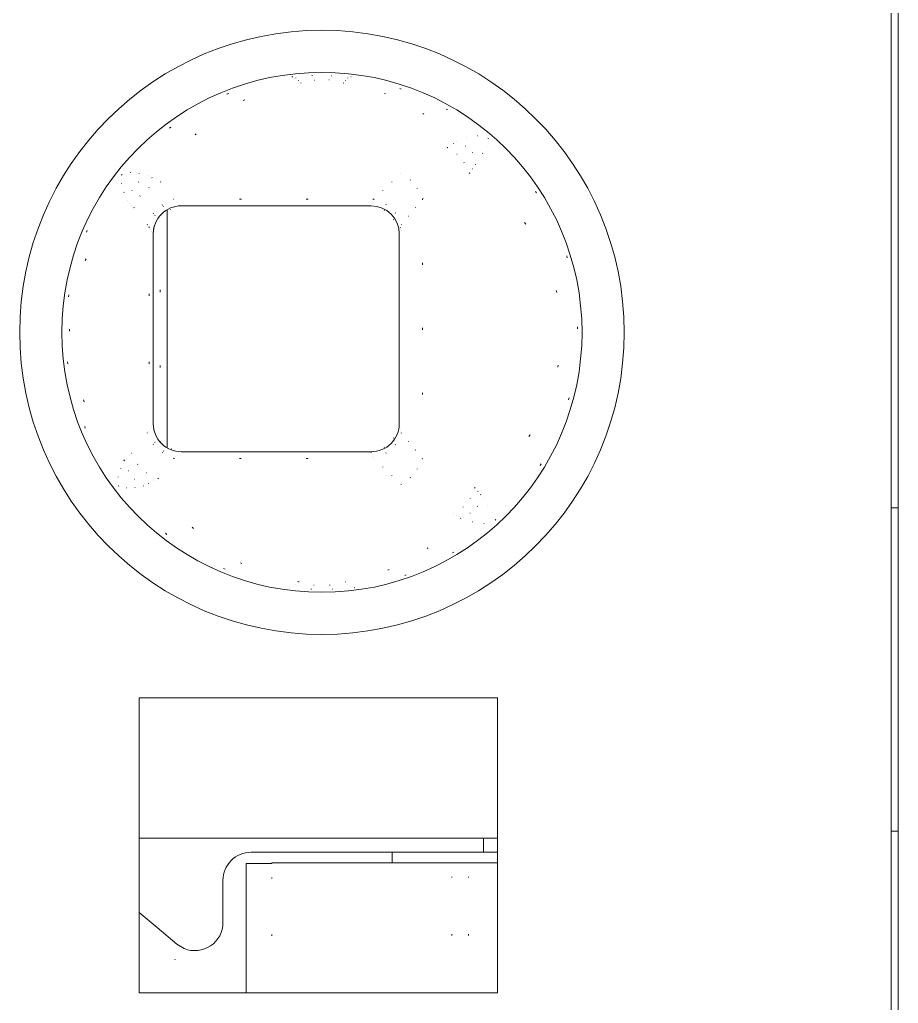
# Model space of a CAD drawing. Header units: inches. Extents: x 17 to 3130, y 15 to 659.
# Drawn here: x 1135.56 to 1141.81, y 183.91 to 190.91 of the extents above; entities that cross this region are included whole.
import ezdxf

# ---------------------------------------------------------------- set-up
doc = ezdxf.new("R2010")
doc.units = ezdxf.units.IN
doc.header["$MEASUREMENT"] = 0
doc.layers.add('Ebene 1', color=7, linetype='Continuous')

msp = doc.modelspace()

# ---------------------------------------------------------------- linework, layer by layer
at = {"layer": 'Ebene 1', "lineweight": 9}
for points in [[(1141.81414, 193.38024), (1141.81414, 193.38024), (1141.81414, 187.43024), (1141.81414, 187.43024)], [(1141.76404, 171.98004), (1141.76404, 171.98004), (1141.76414, 193.08014), (1141.76414, 193.08014)], [(1136.71414, 189.58024), (1136.71414, 189.58024), (1136.71414, 189.58024), (1136.71414, 189.58024)], [(1136.71414, 189.58024), (1136.71414, 189.58024), (1138.06414, 189.58024), (1138.06414, 189.58024)], [(1138.26404, 189.38024), (1138.26404, 189.49064), (1138.17454, 189.58004), (1138.06414, 189.58024)], [(1136.51664, 189.41204), (1136.51664, 189.41204), (1136.52414, 189.44284), (1136.52414, 189.44284)], [(1136.51414, 189.38064), (1136.51414, 189.38064), (1136.51664, 189.41204), (1136.51664, 189.41204)], [(1136.51414, 189.38064), (1136.51414, 189.38064), (1136.51414, 189.38064), (1136.51414, 189.38064)], [(1136.51414, 188.02984), (1136.51414, 188.02984), (1136.51414, 189.38064), (1136.51414, 189.38064)], [(1138.26404, 189.38884), (1138.26404, 189.38884), (1138.26404, 189.38884), (1138.26404, 189.38884)], [(1138.26404, 189.38884), (1138.26404, 189.38884), (1138.26404, 188.02144), (1138.26404, 188.02144)], [(1136.51414, 188.02984), (1136.51414, 188.02984), (1136.51414, 188.02984), (1136.51414, 188.02984)], [(1136.51884, 187.98664), (1136.51884, 187.98664), (1136.51414, 188.02984), (1136.51414, 188.02984)], [(1136.51884, 187.98664), (1136.51884, 187.98664), (1136.51884, 187.98664), (1136.51884, 187.98664)], [(1136.53274, 187.94544), (1136.53274, 187.94544), (1136.51884, 187.98664), (1136.51884, 187.98664)], [(1138.06404, 187.83024), (1138.06404, 187.83024), (1136.71414, 187.83014), (1136.71414, 187.83014)], [(1136.71414, 187.83014), (1136.71414, 187.83014), (1136.71414, 187.83014), (1136.71414, 187.83014)], [(1141.76424, 187.43024), (1141.76424, 187.43024), (1141.76424, 187.43024), (1141.76424, 187.43024)], [(1141.76424, 187.43024), (1141.76424, 187.43024), (1141.81414, 187.43024), (1141.81414, 187.43024)], [(1141.81414, 187.43024), (1141.81414, 187.43024), (1141.81414, 187.43024), (1141.81414, 187.43024)], [(1141.81414, 187.43024), (1141.81414, 187.43024), (1141.81414, 185.13024), (1141.81414, 185.13024)], [(1136.41414, 186.08024), (1136.41414, 186.08024), (1136.41414, 186.08024), (1136.41414, 186.08024)], [(1136.41414, 183.98004), (1136.41414, 183.98004), (1136.41414, 186.08024), (1136.41414, 186.08024)], [(1136.41414, 186.08024), (1136.41414, 186.08024), (1136.41414, 186.08024), (1136.41414, 186.08024)], [(1138.96404, 186.08024), (1138.96404, 186.08024), (1136.41414, 186.08024), (1136.41414, 186.08024)], [(1138.96404, 186.08024), (1138.96404, 186.08024), (1138.96404, 186.08024), (1138.96404, 186.08024)], [(1138.96414, 183.98024), (1138.96414, 183.98024), (1138.96404, 186.08024), (1138.96404, 186.08024)], [(1136.41414, 185.08024), (1136.41414, 185.08024), (1136.41414, 185.08024), (1136.41414, 185.08024)], [(1138.96414, 185.08004), (1138.96414, 185.08004), (1136.41414, 185.08024), (1136.41414, 185.08024)], [(1141.76414, 185.13024), (1141.76414, 185.13024), (1141.76414, 185.13024), (1141.76414, 185.13024)], [(1141.76414, 185.13024), (1141.76414, 185.13024), (1141.81414, 185.13024), (1141.81414, 185.13024)], [(1141.81414, 185.13024), (1141.81414, 185.13024), (1141.81414, 185.13024), (1141.81414, 185.13024)], [(1141.81414, 185.13024), (1141.81414, 185.13024), (1141.81414, 180.43024), (1141.81414, 180.43024)], [(1138.86414, 185.07994), (1138.86414, 185.07994), (1138.86414, 185.07994), (1138.86414, 185.07994)], [(1138.86414, 184.98004), (1138.86414, 184.98004), (1138.86414, 185.07994), (1138.86414, 185.07994)], [(1138.96414, 183.98024), (1138.96414, 183.98024), (1136.41414, 183.98004), (1136.41414, 183.98004)], [(1136.41414, 183.98004), (1136.41414, 183.98004), (1136.41414, 183.98004), (1136.41414, 183.98004)]]:
    msp.add_open_spline(points, degree=3, dxfattribs=at)
for points, knots in [([(1137.71414, 190.83014), (1136.52674, 190.83014), (1135.56414, 189.86764), (1135.56414, 188.68024), (1135.56414, 188.68024), (1135.56414, 187.49284), (1136.52674, 186.53024), (1137.71414, 186.53024), (1137.71414, 186.53024), (1138.90154, 186.53024), (1139.86414, 187.49284), (1139.86414, 188.68014), (1139.86414, 188.68014), (1139.86424, 189.86764), (1138.90154, 190.83014), (1137.71424, 190.83014)], [0, 0, 0, 0, 0.25, 0.25, 0.25, 0.25, 0.5, 0.5, 0.5, 0.5, 0.75, 0.75, 0.75, 0.75, 1, 1, 1, 1]), ([(1137.71414, 190.53024), (1136.69254, 190.53024), (1135.86414, 189.70194), (1135.86414, 188.68014), (1135.86414, 188.68014), (1135.86404, 187.65844), (1136.69244, 186.83024), (1137.71414, 186.83024), (1137.71414, 186.83024), (1138.73594, 186.83024), (1139.56414, 187.65844), (1139.56414, 188.68014), (1139.56414, 188.68014), (1139.56404, 189.70194), (1138.73594, 190.53024), (1137.71414, 190.53024)], [0, 0, 0, 0, 0.25, 0.25, 0.25, 0.25, 0.5, 0.5, 0.5, 0.5, 0.75, 0.75, 0.75, 0.75, 1, 1, 1, 1]), ([(1136.71414, 189.58024), (1136.66114, 189.58024), (1136.61014, 189.55904), (1136.57274, 189.52164), (1136.57274, 189.52164), (1136.53514, 189.48404), (1136.51424, 189.43324), (1136.51414, 189.38024)], [0, 0, 0, 0, 0.5, 0.5, 0.5, 0.5, 1, 1, 1, 1]), ([(1136.51414, 188.03024), (1136.51414, 187.97724), (1136.53514, 187.92624), (1136.57274, 187.88874), (1136.57274, 187.88874), (1136.61014, 187.85124), (1136.66114, 187.83024), (1136.71414, 187.83014)], [0, 0, 0, 0, 0.5, 0.5, 0.5, 0.5, 1, 1, 1, 1]), ([(1138.06404, 187.83024), (1138.11724, 187.83024), (1138.16804, 187.85124), (1138.20554, 187.88884), (1138.20554, 187.88884), (1138.24294, 187.92624), (1138.26404, 187.97724), (1138.26404, 188.03024)], [0, 0, 0, 0, 0.5, 0.5, 0.5, 0.5, 1, 1, 1, 1])]:
    msp.add_open_spline(points, degree=3, knots=knots, dxfattribs=at)
at = {"layer": 'Ebene 1', "color": 3, "lineweight": 9}
for points in [[(1137.50614, 190.49884), (1137.50614, 190.49884), (1137.49974, 190.49744), (1137.49974, 190.49744)], [(1137.50614, 190.49884), (1137.50614, 190.49884), (1137.50614, 190.49884), (1137.50614, 190.49884)], [(1137.50614, 190.49884), (1137.50614, 190.49884), (1137.50634, 190.49864), (1137.50634, 190.49864)], [(1137.52874, 190.49034), (1137.52874, 190.49034), (1137.52874, 190.49034), (1137.52874, 190.49034)], [(1137.52874, 190.49034), (1137.52874, 190.49034), (1137.52944, 190.49004), (1137.52944, 190.49004)], [(1137.54654, 190.47384), (1137.54654, 190.47384), (1137.54654, 190.47384), (1137.54654, 190.47384)], [(1137.54654, 190.47384), (1137.54654, 190.47384), (1137.54694, 190.47344), (1137.54694, 190.47344)], [(1137.64664, 190.50904), (1137.64664, 190.50904), (1137.64284, 190.50864), (1137.64284, 190.50864)], [(1137.66174, 190.47534), (1137.66174, 190.47534), (1137.66454, 190.47564), (1137.66454, 190.47564)], [(1137.76384, 190.47654), (1137.76384, 190.47654), (1137.76384, 190.47654), (1137.76384, 190.47654)], [(1137.76384, 190.47654), (1137.76384, 190.47654), (1137.76654, 190.47594), (1137.76654, 190.47594)], [(1137.78154, 190.50504), (1137.78154, 190.50504), (1137.78154, 190.50504), (1137.78154, 190.50504)], [(1137.78524, 190.50484), (1137.78524, 190.50484), (1137.78154, 190.50504), (1137.78154, 190.50504)], [(1137.88174, 190.47384), (1137.88174, 190.47384), (1137.88124, 190.47344), (1137.88124, 190.47344)], [(1137.89944, 190.49024), (1137.89944, 190.49024), (1137.89884, 190.49004), (1137.89884, 190.49004)], [(1137.92024, 190.49884), (1137.92024, 190.49884), (1137.92024, 190.49884), (1137.92024, 190.49884)], [(1137.92214, 190.49884), (1137.92214, 190.49884), (1137.92024, 190.49884), (1137.92024, 190.49884)], [(1137.92214, 190.49884), (1137.92214, 190.49884), (1137.92174, 190.49864), (1137.92174, 190.49864)], [(1137.56294, 190.45524), (1137.56294, 190.45524), (1137.56424, 190.45554), (1137.56424, 190.45554)], [(1137.56294, 190.45524), (1137.56294, 190.45524), (1137.56294, 190.45524), (1137.56294, 190.45524)], [(1137.56294, 190.45524), (1137.56294, 190.45524), (1137.56714, 190.45524), (1137.56714, 190.45524)], [(1137.86534, 190.45524), (1137.86534, 190.45524), (1137.86534, 190.45524), (1137.86534, 190.45524)], [(1137.86534, 190.45524), (1137.86534, 190.45524), (1137.86944, 190.45434), (1137.86944, 190.45434)], [(1138.26834, 190.41424), (1138.26834, 190.41424), (1138.26834, 190.41424), (1138.26834, 190.41424)], [(1138.27784, 190.41164), (1138.27784, 190.41164), (1138.26834, 190.41424), (1138.26834, 190.41424)], [(1137.05104, 190.37904), (1137.05104, 190.37904), (1137.03884, 190.37434), (1137.03884, 190.37434)], [(1137.15434, 190.32924), (1137.15434, 190.32924), (1137.16484, 190.33404), (1137.16484, 190.33404)], [(1138.15914, 190.37954), (1138.15914, 190.37954), (1138.15914, 190.37954), (1138.15914, 190.37954)], [(1138.15914, 190.37954), (1138.15914, 190.37954), (1138.16694, 190.37644), (1138.16694, 190.37644)], [(1138.59834, 190.26944), (1138.59834, 190.26944), (1138.59834, 190.26944), (1138.59834, 190.26944)], [(1138.60714, 190.26484), (1138.60714, 190.26484), (1138.59834, 190.26944), (1138.59834, 190.26944)], [(1138.43204, 190.23844), (1138.43204, 190.23844), (1138.43204, 190.23844), (1138.43204, 190.23844)], [(1138.43204, 190.23844), (1138.43204, 190.23844), (1138.43914, 190.23384), (1138.43914, 190.23384)], [(1136.63984, 190.14014), (1136.63984, 190.14014), (1136.62944, 190.13224), (1136.62944, 190.13224)], [(1136.81204, 190.08464), (1136.81204, 190.08464), (1136.82004, 190.09304), (1136.82004, 190.09304)], [(1138.74584, 190.06404), (1138.74584, 190.06404), (1138.74384, 190.06344), (1138.74384, 190.06344)], [(1138.82374, 190.07784), (1138.82374, 190.07784), (1138.82154, 190.07784), (1138.82154, 190.07784)], [(1138.89454, 190.06304), (1138.89454, 190.06304), (1138.89454, 190.06304), (1138.89454, 190.06304)], [(1138.89844, 190.06004), (1138.89844, 190.06004), (1138.89454, 190.06304), (1138.89454, 190.06304)], [(1138.89754, 190.06064), (1138.89754, 190.06064), (1138.89754, 190.06064), (1138.89754, 190.06064)], [(1138.89844, 190.06004), (1138.89844, 190.06004), (1138.89754, 190.06064), (1138.89754, 190.06064)], [(1138.89844, 190.06004), (1138.89844, 190.06004), (1138.89844, 190.06004), (1138.89844, 190.06004)], [(1138.89844, 190.06004), (1138.89844, 190.06004), (1138.89884, 190.05934), (1138.89884, 190.05934)], [(1138.60844, 189.99544), (1138.60844, 189.99544), (1138.60384, 189.99284), (1138.60384, 189.99284)], [(1138.60844, 189.99544), (1138.60844, 189.99544), (1138.60844, 189.99544), (1138.60844, 189.99544)], [(1138.60844, 189.99544), (1138.60844, 189.99544), (1138.60934, 189.99484), (1138.60934, 189.99484)], [(1138.62914, 190.00924), (1138.62914, 190.00924), (1138.62854, 190.00884), (1138.62854, 190.00884)], [(1138.64944, 190.02304), (1138.64944, 190.02304), (1138.64894, 190.02254), (1138.64894, 190.02254)], [(1138.66964, 190.03654), (1138.66964, 190.03654), (1138.66934, 190.03624), (1138.66934, 190.03624)], [(1138.73284, 190.00514), (1138.73284, 190.00514), (1138.73284, 190.00514), (1138.73284, 190.00514)], [(1138.73444, 190.00424), (1138.73444, 190.00424), (1138.73284, 190.00514), (1138.73284, 190.00514)], [(1138.88454, 190.00604), (1138.88454, 190.00604), (1138.88394, 190.00444), (1138.88394, 190.00444)], [(1138.67414, 189.94904), (1138.67414, 189.94904), (1138.67414, 189.94904), (1138.67414, 189.94904)], [(1138.67414, 189.94904), (1138.67414, 189.94904), (1138.67594, 189.94784), (1138.67594, 189.94784)], [(1138.78614, 189.96034), (1138.78614, 189.96034), (1138.78614, 189.96034), (1138.78614, 189.96034)], [(1138.78724, 189.95884), (1138.78724, 189.95884), (1138.78614, 189.96034), (1138.78614, 189.96034)], [(1138.85814, 189.95424), (1138.85814, 189.95424), (1138.85744, 189.95284), (1138.85744, 189.95284)], [(1138.72434, 189.88804), (1138.72434, 189.88804), (1138.72434, 189.88804), (1138.72434, 189.88804)], [(1138.72434, 189.88804), (1138.72434, 189.88804), (1138.72534, 189.88604), (1138.72534, 189.88604)], [(1138.78394, 189.84324), (1138.78394, 189.84324), (1138.78454, 189.84404), (1138.78454, 189.84404)], [(1138.80674, 189.87274), (1138.80674, 189.87274), (1138.80734, 189.87354), (1138.80734, 189.87354)], [(1138.82924, 189.90344), (1138.82924, 189.90344), (1138.82924, 189.90344), (1138.82924, 189.90344)], [(1138.82984, 189.90254), (1138.82984, 189.90254), (1138.82924, 189.90344), (1138.82924, 189.90344)], [(1136.29334, 189.80384), (1136.29334, 189.80384), (1136.28954, 189.79854), (1136.28954, 189.79854)], [(1136.29334, 189.80384), (1136.29334, 189.80384), (1136.29394, 189.80444), (1136.29394, 189.80444)], [(1136.35074, 189.81784), (1136.35074, 189.81784), (1136.35074, 189.81784), (1136.35074, 189.81784)], [(1136.35074, 189.81784), (1136.35074, 189.81784), (1136.35254, 189.81764), (1136.35254, 189.81764)], [(1136.41334, 189.81184), (1136.41334, 189.81184), (1136.41334, 189.81184), (1136.41334, 189.81184)], [(1136.41334, 189.81184), (1136.41334, 189.81184), (1136.41524, 189.81154), (1136.41524, 189.81154)], [(1136.47504, 189.79644), (1136.47504, 189.79644), (1136.47504, 189.79644), (1136.47504, 189.79644)], [(1136.47504, 189.79644), (1136.47504, 189.79644), (1136.47564, 189.79624), (1136.47564, 189.79624)], [(1136.50474, 189.78104), (1136.50474, 189.78104), (1136.50474, 189.78104), (1136.50474, 189.78104)], [(1136.50474, 189.78104), (1136.50474, 189.78104), (1136.50544, 189.78074), (1136.50544, 189.78074)], [(1138.27554, 189.81104), (1138.27554, 189.81104), (1138.27464, 189.81014), (1138.27464, 189.81014)], [(1138.27554, 189.81104), (1138.27554, 189.81104), (1138.27554, 189.81104), (1138.27554, 189.81104)], [(1138.27554, 189.81104), (1138.27554, 189.81104), (1138.27644, 189.81044), (1138.27644, 189.81044)], [(1138.76134, 189.81424), (1138.76134, 189.81424), (1138.76174, 189.81464), (1138.76174, 189.81464)], [(1138.76134, 189.81424), (1138.76134, 189.81424), (1138.76134, 189.81424), (1138.76134, 189.81424)], [(1138.76134, 189.81424), (1138.76134, 189.81424), (1138.76734, 189.80984), (1138.76734, 189.80984)], [(1136.28924, 189.74124), (1136.28924, 189.74124), (1136.28924, 189.74124), (1136.28924, 189.74124)], [(1136.28954, 189.73954), (1136.28954, 189.73954), (1136.28924, 189.74124), (1136.28924, 189.74124)], [(1136.40974, 189.74904), (1136.40974, 189.74904), (1136.41144, 189.75024), (1136.41144, 189.75024)], [(1136.48174, 189.70874), (1136.48174, 189.70874), (1136.48404, 189.70984), (1136.48404, 189.70984)], [(1136.53454, 189.76544), (1136.53454, 189.76544), (1136.53454, 189.76544), (1136.53454, 189.76544)], [(1136.53454, 189.76544), (1136.53454, 189.76544), (1136.53544, 189.76514), (1136.53544, 189.76514)], [(1136.56494, 189.74984), (1136.56494, 189.74984), (1136.56794, 189.75464), (1136.56794, 189.75464)], [(1138.21234, 189.75044), (1138.21234, 189.75044), (1138.21064, 189.74884), (1138.21064, 189.74884)], [(1138.34134, 189.76464), (1138.34134, 189.76464), (1138.34134, 189.76464), (1138.34134, 189.76464)], [(1138.34134, 189.76464), (1138.34134, 189.76464), (1138.34314, 189.76344), (1138.34314, 189.76344)], [(1138.39144, 189.70364), (1138.39144, 189.70364), (1138.39144, 189.70364), (1138.39144, 189.70364)], [(1138.39144, 189.70364), (1138.39144, 189.70364), (1138.39244, 189.70164), (1138.39244, 189.70164)], [(1136.30614, 189.67704), (1136.30614, 189.67704), (1136.30614, 189.67704), (1136.30614, 189.67704)], [(1136.30664, 189.67544), (1136.30664, 189.67544), (1136.30614, 189.67704), (1136.30614, 189.67704)], [(1136.36264, 189.68844), (1136.36264, 189.68844), (1136.36354, 189.69044), (1136.36354, 189.69044)], [(1136.41914, 189.64824), (1136.41914, 189.64824), (1136.42034, 189.65044), (1136.42034, 189.65044)], [(1138.14824, 189.68924), (1138.14824, 189.68924), (1138.14654, 189.68754), (1138.14654, 189.68754)], [(1138.42854, 189.62974), (1138.42854, 189.62974), (1138.43314, 189.63224), (1138.43314, 189.63224)], [(1139.23294, 189.68344), (1139.23294, 189.68344), (1139.23294, 189.68344), (1139.23294, 189.68344)], [(1139.24134, 189.67234), (1139.24134, 189.67234), (1139.23294, 189.68344), (1139.23294, 189.68344)], [(1136.33264, 189.61664), (1136.33264, 189.61664), (1136.33264, 189.61664), (1136.33264, 189.61664)], [(1136.33294, 189.61584), (1136.33294, 189.61584), (1136.33264, 189.61664), (1136.33264, 189.61664)], [(1136.33294, 189.61584), (1136.33294, 189.61584), (1136.33334, 189.61684), (1136.33334, 189.61684)], [(1136.33294, 189.61584), (1136.33294, 189.61584), (1136.33294, 189.61584), (1136.33294, 189.61584)], [(1136.33294, 189.61584), (1136.33294, 189.61584), (1136.33314, 189.61564), (1136.33314, 189.61564)], [(1136.34744, 189.60024), (1136.34744, 189.60024), (1136.34744, 189.60024), (1136.34744, 189.60024)], [(1136.34744, 189.60024), (1136.34744, 189.60024), (1136.34774, 189.59984), (1136.34774, 189.59984)], [(1136.36214, 189.58444), (1136.36214, 189.58444), (1136.36214, 189.58444), (1136.36214, 189.58444)], [(1136.36214, 189.58444), (1136.36214, 189.58444), (1136.36234, 189.58404), (1136.36234, 189.58404)], [(1136.37684, 189.56854), (1136.37684, 189.56854), (1136.37734, 189.56964), (1136.37734, 189.56964)], [(1136.37684, 189.56854), (1136.37684, 189.56854), (1136.37684, 189.56854), (1136.37684, 189.56854)], [(1136.37684, 189.56854), (1136.37684, 189.56854), (1136.37804, 189.56684), (1136.37804, 189.56684)], [(1136.57684, 189.58604), (1136.57684, 189.58604), (1136.57894, 189.58704), (1136.57894, 189.58704)], [(1136.58824, 189.57464), (1136.58824, 189.57464), (1136.59044, 189.57564), (1136.59044, 189.57564)], [(1136.65874, 189.62864), (1136.65874, 189.62864), (1136.65874, 189.62864), (1136.65874, 189.62864)], [(1136.65994, 189.62714), (1136.65994, 189.62714), (1136.65874, 189.62864), (1136.65874, 189.62864)], [(1136.68654, 189.60484), (1136.68654, 189.60484), (1136.68654, 189.60484), (1136.68654, 189.60484)], [(1136.68694, 189.60454), (1136.68694, 189.60454), (1136.68654, 189.60484), (1136.68654, 189.60484)], [(1136.70064, 189.59324), (1136.70064, 189.59324), (1136.70064, 189.59324), (1136.70064, 189.59324)], [(1136.70094, 189.59284), (1136.70094, 189.59284), (1136.70064, 189.59324), (1136.70064, 189.59324)], [(1136.71394, 189.58074), (1136.71394, 189.58074), (1136.71394, 189.58074), (1136.71394, 189.58074)], [(1136.71414, 189.58044), (1136.71414, 189.58044), (1136.71394, 189.58074), (1136.71394, 189.58074)], [(1137.12794, 189.62704), (1137.12794, 189.62704), (1137.12794, 189.62704), (1137.12794, 189.62704)], [(1137.14084, 189.62704), (1137.14084, 189.62704), (1137.12794, 189.62704), (1137.12794, 189.62704)], [(1137.61534, 189.62714), (1137.61534, 189.62714), (1137.60244, 189.62704), (1137.60244, 189.62704)], [(1137.60244, 189.62704), (1137.60244, 189.62704), (1137.60244, 189.62704), (1137.60244, 189.62704)], [(1138.07054, 189.60024), (1138.07054, 189.60024), (1138.07044, 189.59984), (1138.07044, 189.59984)], [(1138.07704, 189.61364), (1138.07704, 189.61364), (1138.07684, 189.61334), (1138.07684, 189.61334)], [(1138.07694, 189.62704), (1138.07694, 189.62704), (1138.07694, 189.62704), (1138.07694, 189.62704)], [(1138.08344, 189.62704), (1138.08344, 189.62704), (1138.07694, 189.62704), (1138.07694, 189.62704)], [(1138.08344, 189.62704), (1138.08344, 189.62704), (1138.08334, 189.62684), (1138.08334, 189.62684)], [(1138.08344, 189.62704), (1138.08344, 189.62704), (1138.08344, 189.62704), (1138.08344, 189.62704)], [(1138.08344, 189.62704), (1138.08344, 189.62704), (1138.08454, 189.62644), (1138.08454, 189.62644)], [(1138.16864, 189.58964), (1138.16864, 189.58964), (1138.16864, 189.58964), (1138.16864, 189.58964)], [(1138.16864, 189.58964), (1138.16864, 189.58964), (1138.17104, 189.58854), (1138.17104, 189.58854)], [(1138.37804, 189.56754), (1138.37804, 189.56754), (1138.37954, 189.56924), (1138.37954, 189.56924)], [(1138.42854, 189.62974), (1138.42854, 189.62974), (1138.42854, 189.62974), (1138.42854, 189.62974)], [(1138.42854, 189.62974), (1138.42854, 189.62974), (1138.42854, 189.62344), (1138.42854, 189.62344)], [(1136.51424, 189.52544), (1136.51424, 189.52544), (1136.51544, 189.52764), (1136.51544, 189.52764)], [(1136.52594, 189.51234), (1136.52594, 189.51234), (1136.52704, 189.51454), (1136.52704, 189.51454)], [(1136.57194, 189.50824), (1136.57194, 189.50824), (1136.57324, 189.51004), (1136.57324, 189.51004)], [(1136.63494, 189.55474), (1136.63494, 189.55474), (1136.63694, 189.55544), (1136.63694, 189.55544)], [(1138.15674, 189.54864), (1138.15674, 189.54864), (1138.15674, 189.54864), (1138.15674, 189.54864)], [(1138.15924, 189.54764), (1138.15924, 189.54764), (1138.15674, 189.54864), (1138.15674, 189.54864)], [(1138.23554, 189.53084), (1138.23554, 189.53084), (1138.23554, 189.53084), (1138.23554, 189.53084)], [(1138.23554, 189.53084), (1138.23554, 189.53084), (1138.23664, 189.52864), (1138.23664, 189.52864)], [(1138.32824, 189.50624), (1138.32824, 189.50624), (1138.32954, 189.50794), (1138.32954, 189.50794)], [(1136.47184, 189.44584), (1136.47184, 189.44584), (1136.47244, 189.44684), (1136.47244, 189.44684)], [(1136.47594, 189.44084), (1136.47594, 189.44084), (1136.47594, 189.44084), (1136.47594, 189.44084)], [(1136.47594, 189.44084), (1136.47594, 189.44084), (1136.47614, 189.44064), (1136.47614, 189.44064)], [(1136.48014, 189.43574), (1136.48014, 189.43574), (1136.48014, 189.43574), (1136.48014, 189.43574)], [(1136.48014, 189.43574), (1136.48014, 189.43574), (1136.48024, 189.43564), (1136.48024, 189.43564)], [(1136.48444, 189.43064), (1136.48444, 189.43064), (1136.48494, 189.43184), (1136.48494, 189.43184)], [(1136.48444, 189.43064), (1136.48444, 189.43064), (1136.48444, 189.43064), (1136.48444, 189.43064)], [(1136.48444, 189.43064), (1136.48444, 189.43064), (1136.48444, 189.42414), (1136.48444, 189.42414)], [(1136.48444, 189.43064), (1136.48444, 189.43064), (1136.48444, 189.43064), (1136.48444, 189.43064)], [(1136.48444, 189.43064), (1136.48444, 189.43064), (1136.48454, 189.43044), (1136.48454, 189.43044)], [(1136.52414, 189.44284), (1136.52414, 189.44284), (1136.52474, 189.44364), (1136.52474, 189.44364)], [(1138.22434, 189.48384), (1138.22434, 189.48384), (1138.22434, 189.48384), (1138.22434, 189.48384)], [(1138.22534, 189.48124), (1138.22534, 189.48124), (1138.22434, 189.48384), (1138.22434, 189.48384)], [(1138.27404, 189.42654), (1138.27404, 189.42654), (1138.27424, 189.42704), (1138.27424, 189.42704)], [(1138.27904, 189.44584), (1138.27904, 189.44584), (1138.27984, 189.44654), (1138.27984, 189.44654)], [(1139.15604, 189.46224), (1139.15604, 189.46224), (1139.15604, 189.46224), (1139.15604, 189.46224)], [(1139.15604, 189.46224), (1139.15604, 189.46224), (1139.16554, 189.45104), (1139.16554, 189.45104)], [(1136.04504, 189.40414), (1136.04504, 189.40414), (1136.03894, 189.39244), (1136.03894, 189.39244)], [(1136.49444, 189.41444), (1136.49444, 189.41444), (1136.49444, 189.41444), (1136.49444, 189.41444)], [(1136.49444, 189.41444), (1136.49444, 189.41444), (1136.49484, 189.41384), (1136.49484, 189.41384)], [(1136.50484, 189.39794), (1136.50484, 189.39794), (1136.50484, 189.39794), (1136.50484, 189.39794)], [(1136.50484, 189.39794), (1136.50484, 189.39794), (1136.50504, 189.39734), (1136.50504, 189.39734)], [(1138.26364, 189.39044), (1138.26364, 189.39044), (1138.26364, 189.39044), (1138.26364, 189.39044)], [(1138.26404, 189.38884), (1138.26404, 189.38884), (1138.26364, 189.39044), (1138.26364, 189.39044)], [(1138.26404, 189.38884), (1138.26404, 189.38884), (1138.26424, 189.38924), (1138.26424, 189.38924)], [(1138.26904, 189.40774), (1138.26904, 189.40774), (1138.26914, 189.40824), (1138.26914, 189.40824)], [(1139.45594, 189.22404), (1139.45594, 189.22404), (1139.45594, 189.22404), (1139.45594, 189.22404)], [(1139.45864, 189.21044), (1139.45864, 189.21044), (1139.45594, 189.22404), (1139.45594, 189.22404)], [(1136.03074, 189.19124), (1136.03074, 189.19124), (1136.03654, 189.20404), (1136.03654, 189.20404)], [(1138.42864, 189.17374), (1138.42864, 189.17374), (1138.42854, 189.16124), (1138.42854, 189.16124)], [(1138.42864, 189.17374), (1138.42864, 189.17374), (1138.42864, 189.17374), (1138.42864, 189.17374)], [(1135.91424, 188.94584), (1135.91424, 188.94584), (1135.91204, 188.93304), (1135.91204, 188.93304)], [(1136.48444, 188.95364), (1136.48444, 188.95364), (1136.48444, 188.95364), (1136.48444, 188.95364)], [(1136.48444, 188.95364), (1136.48444, 188.95364), (1136.48444, 188.94044), (1136.48444, 188.94044)], [(1136.56354, 188.98144), (1136.56354, 188.98144), (1136.56354, 188.98144), (1136.56354, 188.98144)], [(1136.56354, 188.96674), (1136.56354, 188.96674), (1136.56354, 188.98144), (1136.56354, 188.98144)], [(1139.38144, 188.97854), (1139.38144, 188.97854), (1139.38144, 188.97854), (1139.38144, 188.97854)], [(1139.38144, 188.97854), (1139.38144, 188.97854), (1139.38514, 188.96424), (1139.38514, 188.96424)], [(1139.53194, 188.70604), (1139.53194, 188.70604), (1139.53294, 188.72004), (1139.53294, 188.72004)], [(1135.91864, 188.68954), (1135.91864, 188.68954), (1135.91874, 188.70354), (1135.91874, 188.70354)], [(1138.42854, 188.71144), (1138.42854, 188.71144), (1138.42854, 188.71144), (1138.42854, 188.71144)], [(1138.42854, 188.71144), (1138.42854, 188.71144), (1138.42854, 188.69884), (1138.42854, 188.69884)], [(1135.90414, 188.46984), (1135.90414, 188.46984), (1135.90414, 188.46984), (1135.90414, 188.46984)], [(1135.90414, 188.46984), (1135.90414, 188.46984), (1135.90624, 188.45714), (1135.90624, 188.45714)], [(1136.48444, 188.46994), (1136.48444, 188.46994), (1136.48444, 188.46994), (1136.48444, 188.46994)], [(1136.48444, 188.46994), (1136.48444, 188.46994), (1136.48444, 188.45684), (1136.48444, 188.45684)], [(1136.56354, 188.44364), (1136.56354, 188.44364), (1136.56354, 188.44364), (1136.56354, 188.44364)], [(1136.56354, 188.42904), (1136.56354, 188.42904), (1136.56354, 188.44364), (1136.56354, 188.44364)], [(1139.39524, 188.44544), (1139.39524, 188.44544), (1139.39214, 188.43114), (1139.39214, 188.43114)], [(1138.42854, 188.24924), (1138.42854, 188.24924), (1138.42854, 188.24924), (1138.42854, 188.24924)], [(1138.42854, 188.24924), (1138.42854, 188.24924), (1138.42854, 188.23664), (1138.42854, 188.23664)], [(1136.01794, 188.19914), (1136.01794, 188.19914), (1136.01794, 188.19914), (1136.01794, 188.19914)], [(1136.02334, 188.18624), (1136.02334, 188.18624), (1136.01794, 188.19914), (1136.01794, 188.19914)], [(1139.46714, 188.20074), (1139.46714, 188.20074), (1139.47214, 188.21404), (1139.47214, 188.21404)], [(1136.51414, 188.02984), (1136.51414, 188.02984), (1136.51404, 188.02954), (1136.51404, 188.02954)], [(1138.26404, 188.02144), (1138.26404, 188.02144), (1138.26364, 188.02004), (1138.26364, 188.02004)], [(1136.02694, 188.00944), (1136.02694, 188.00944), (1136.02694, 188.00944), (1136.02694, 188.00944)], [(1136.02694, 188.00944), (1136.02694, 188.00944), (1136.03114, 187.99724), (1136.03114, 187.99724)], [(1136.47184, 187.96464), (1136.47184, 187.96464), (1136.47034, 187.96264), (1136.47034, 187.96264)], [(1136.47614, 187.96964), (1136.47614, 187.96964), (1136.47594, 187.96964), (1136.47594, 187.96964)], [(1136.48024, 187.97464), (1136.48024, 187.97464), (1136.48014, 187.97464), (1136.48014, 187.97464)], [(1136.49484, 187.99634), (1136.49484, 187.99634), (1136.49464, 187.99584), (1136.49464, 187.99584)], [(1136.50494, 188.01294), (1136.50494, 188.01294), (1136.50474, 188.01254), (1136.50474, 188.01254)], [(1138.26904, 188.00264), (1138.26904, 188.00264), (1138.26904, 188.00264), (1138.26904, 188.00264)], [(1138.26914, 188.00224), (1138.26914, 188.00224), (1138.26904, 188.00264), (1138.26904, 188.00264)], [(1138.27394, 187.98384), (1138.27394, 187.98384), (1138.27394, 187.98384), (1138.27394, 187.98384)], [(1138.27414, 187.98324), (1138.27414, 187.98324), (1138.27394, 187.98384), (1138.27394, 187.98384)], [(1138.27904, 187.96464), (1138.27904, 187.96464), (1138.27854, 187.96344), (1138.27854, 187.96344)], [(1138.27904, 187.96484), (1138.27904, 187.96484), (1138.27904, 187.96484), (1138.27904, 187.96484)], [(1138.27904, 187.96464), (1138.27904, 187.96464), (1138.27904, 187.96484), (1138.27904, 187.96484)], [(1139.19494, 187.95044), (1139.19494, 187.95044), (1139.18574, 187.93904), (1139.18574, 187.93904)], [(1136.51424, 187.88484), (1136.51424, 187.88484), (1136.51424, 187.88484), (1136.51424, 187.88484)], [(1136.51544, 187.88274), (1136.51544, 187.88274), (1136.51424, 187.88484), (1136.51424, 187.88484)], [(1136.52594, 187.89804), (1136.52594, 187.89804), (1136.52594, 187.89804), (1136.52594, 187.89804)], [(1136.52704, 187.89584), (1136.52704, 187.89584), (1136.52594, 187.89804), (1136.52594, 187.89804)], [(1136.56354, 187.90584), (1136.56354, 187.90584), (1136.56354, 187.90584), (1136.56354, 187.90584)], [(1136.56354, 187.89854), (1136.56354, 187.89854), (1136.56354, 187.90584), (1136.56354, 187.90584)], [(1136.58134, 187.89004), (1136.58134, 187.89004), (1136.58134, 187.89004), (1136.58134, 187.89004)], [(1136.58264, 187.88854), (1136.58264, 187.88854), (1136.58134, 187.89004), (1136.58134, 187.89004)], [(1138.22544, 187.92904), (1138.22544, 187.92904), (1138.22434, 187.92664), (1138.22434, 187.92664)], [(1138.23664, 187.88174), (1138.23664, 187.88174), (1138.23554, 187.87944), (1138.23554, 187.87944)], [(1138.32824, 187.90404), (1138.32824, 187.90404), (1138.32824, 187.90404), (1138.32824, 187.90404)], [(1138.32954, 187.90244), (1138.32954, 187.90244), (1138.32824, 187.90404), (1138.32824, 187.90404)], [(1136.36074, 187.82104), (1136.36074, 187.82104), (1136.36054, 187.82084), (1136.36054, 187.82084)], [(1136.57684, 187.82444), (1136.57684, 187.82444), (1136.57684, 187.82444), (1136.57684, 187.82444)], [(1136.57904, 187.82324), (1136.57904, 187.82324), (1136.57684, 187.82444), (1136.57684, 187.82444)], [(1136.58814, 187.83584), (1136.58814, 187.83584), (1136.58814, 187.83584), (1136.58814, 187.83584)], [(1136.59044, 187.83474), (1136.59044, 187.83474), (1136.58814, 187.83584), (1136.58814, 187.83584)], [(1136.64144, 187.85104), (1136.64144, 187.85104), (1136.64144, 187.85104), (1136.64144, 187.85104)], [(1136.64334, 187.85054), (1136.64334, 187.85054), (1136.64144, 187.85104), (1136.64144, 187.85104)], [(1136.70064, 187.81724), (1136.70064, 187.81724), (1136.70104, 187.81744), (1136.70104, 187.81744)], [(1136.71314, 187.83014), (1136.71314, 187.83014), (1136.71314, 187.83014), (1136.71314, 187.83014)], [(1136.71414, 187.82984), (1136.71414, 187.82984), (1136.71314, 187.83014), (1136.71314, 187.83014)], [(1138.06404, 187.82384), (1138.06404, 187.82384), (1138.06404, 187.82384), (1138.06404, 187.82384)], [(1138.06404, 187.82384), (1138.06404, 187.82384), (1138.06424, 187.82364), (1138.06424, 187.82364)], [(1138.07044, 187.81064), (1138.07044, 187.81064), (1138.07044, 187.81064), (1138.07044, 187.81064)], [(1138.07044, 187.81064), (1138.07044, 187.81064), (1138.07054, 187.81024), (1138.07054, 187.81024)], [(1138.15924, 187.86284), (1138.15924, 187.86284), (1138.15674, 187.86164), (1138.15674, 187.86164)], [(1138.17094, 187.82174), (1138.17094, 187.82174), (1138.16854, 187.82084), (1138.16854, 187.82084)], [(1138.37814, 187.84284), (1138.37814, 187.84284), (1138.37814, 187.84284), (1138.37814, 187.84284)], [(1138.37944, 187.84104), (1138.37944, 187.84104), (1138.37814, 187.84284), (1138.37814, 187.84284)], [(1136.30434, 187.77214), (1136.30434, 187.77214), (1136.30434, 187.77214), (1136.30434, 187.77214)], [(1136.30904, 187.76684), (1136.30904, 187.76684), (1136.30434, 187.77214), (1136.30434, 187.77214)], [(1136.30904, 187.76684), (1136.30904, 187.76684), (1136.30854, 187.76604), (1136.30854, 187.76604)], [(1136.30904, 187.76684), (1136.30904, 187.76684), (1136.30904, 187.76684), (1136.30904, 187.76684)], [(1136.30904, 187.76684), (1136.30904, 187.76684), (1136.30934, 187.76584), (1136.30934, 187.76584)], [(1136.32664, 187.78524), (1136.32664, 187.78524), (1136.32604, 187.78484), (1136.32604, 187.78484)], [(1136.34364, 187.80324), (1136.34364, 187.80324), (1136.34334, 187.80274), (1136.34334, 187.80274)], [(1136.40304, 187.74144), (1136.40304, 187.74144), (1136.40304, 187.74144), (1136.40304, 187.74144)], [(1136.40424, 187.73914), (1136.40424, 187.73914), (1136.40304, 187.74144), (1136.40304, 187.74144)], [(1136.65884, 187.78384), (1136.65884, 187.78384), (1136.65884, 187.78384), (1136.65884, 187.78384)], [(1136.65994, 187.78324), (1136.65994, 187.78324), (1136.65884, 187.78384), (1136.65884, 187.78384)], [(1136.65994, 187.78324), (1136.65994, 187.78324), (1136.65994, 187.78324), (1136.65994, 187.78324)], [(1136.65994, 187.78324), (1136.65994, 187.78324), (1136.66644, 187.78324), (1136.66644, 187.78324)], [(1136.67134, 187.79464), (1136.67134, 187.79464), (1136.67134, 187.79464), (1136.67134, 187.79464)], [(1136.67254, 187.79404), (1136.67254, 187.79404), (1136.67134, 187.79464), (1136.67134, 187.79464)], [(1136.67254, 187.79404), (1136.67254, 187.79404), (1136.67274, 187.79424), (1136.67274, 187.79424)], [(1136.68644, 187.80564), (1136.68644, 187.80564), (1136.68684, 187.80594), (1136.68684, 187.80594)], [(1137.12794, 187.78324), (1137.12794, 187.78324), (1137.12794, 187.78324), (1137.12794, 187.78324)], [(1137.12794, 187.78324), (1137.12794, 187.78324), (1137.14074, 187.78324), (1137.14074, 187.78324)], [(1137.60244, 187.78324), (1137.60244, 187.78324), (1137.60244, 187.78324), (1137.60244, 187.78324)], [(1137.60244, 187.78324), (1137.60244, 187.78324), (1137.61534, 187.78324), (1137.61534, 187.78324)], [(1138.07684, 187.79704), (1138.07684, 187.79704), (1138.07684, 187.79704), (1138.07684, 187.79704)], [(1138.07684, 187.79704), (1138.07684, 187.79704), (1138.07694, 187.79664), (1138.07694, 187.79664)], [(1138.08344, 187.78324), (1138.08344, 187.78324), (1138.08344, 187.78324), (1138.08344, 187.78324)], [(1138.08344, 187.78324), (1138.08344, 187.78324), (1138.08414, 187.78244), (1138.08414, 187.78244)], [(1138.42784, 187.78144), (1138.42784, 187.78144), (1138.42784, 187.78144), (1138.42784, 187.78144)], [(1138.42854, 187.78064), (1138.42854, 187.78064), (1138.42784, 187.78144), (1138.42784, 187.78144)], [(1138.42854, 187.78064), (1138.42854, 187.78064), (1138.42814, 187.77964), (1138.42814, 187.77964)], [(1139.26534, 187.73254), (1139.26534, 187.73254), (1139.27294, 187.74414), (1139.27294, 187.74414)], [(1136.28354, 187.71094), (1136.28354, 187.71094), (1136.28304, 187.70924), (1136.28304, 187.70924)], [(1136.33684, 187.69544), (1136.33684, 187.69544), (1136.33684, 187.69544), (1136.33684, 187.69544)], [(1136.33684, 187.69544), (1136.33684, 187.69544), (1136.33764, 187.69344), (1136.33764, 187.69344)], [(1136.46564, 187.68084), (1136.46564, 187.68084), (1136.46564, 187.68084), (1136.46564, 187.68084)], [(1136.46794, 187.67984), (1136.46794, 187.67984), (1136.46564, 187.68084), (1136.46564, 187.68084)], [(1138.14654, 187.72284), (1138.14654, 187.72284), (1138.14654, 187.72284), (1138.14654, 187.72284)], [(1138.14654, 187.72284), (1138.14654, 187.72284), (1138.14824, 187.72124), (1138.14824, 187.72124)], [(1138.39244, 187.70874), (1138.39244, 187.70874), (1138.39144, 187.70684), (1138.39144, 187.70684)], [(1136.26504, 187.65104), (1136.26504, 187.65104), (1136.26454, 187.64944), (1136.26454, 187.64944)], [(1136.38144, 187.63534), (1136.38144, 187.63534), (1136.38144, 187.63534), (1136.38144, 187.63534)], [(1136.38144, 187.63534), (1136.38144, 187.63534), (1136.38314, 187.63424), (1136.38314, 187.63424)], [(1136.47934, 187.60504), (1136.47934, 187.60504), (1136.47844, 187.60464), (1136.47844, 187.60464)], [(1136.51434, 187.62264), (1136.51434, 187.62264), (1136.51344, 187.62224), (1136.51344, 187.62224)], [(1136.54774, 187.64044), (1136.54774, 187.64044), (1136.54774, 187.64044), (1136.54774, 187.64044)], [(1136.54884, 187.63984), (1136.54884, 187.63984), (1136.54774, 187.64044), (1136.54774, 187.64044)], [(1136.54884, 187.63984), (1136.54884, 187.63984), (1136.54834, 187.63964), (1136.54834, 187.63964)], [(1136.54884, 187.63984), (1136.54884, 187.63984), (1136.55044, 187.64164), (1136.55044, 187.64164)], [(1138.21064, 187.66154), (1138.21064, 187.66154), (1138.21064, 187.66154), (1138.21064, 187.66154)], [(1138.21064, 187.66154), (1138.21064, 187.66154), (1138.21234, 187.65984), (1138.21234, 187.65984)], [(1138.34314, 187.64684), (1138.34314, 187.64684), (1138.34124, 187.64564), (1138.34124, 187.64564)], [(1136.26614, 187.59024), (1136.26614, 187.59024), (1136.26614, 187.59024), (1136.26614, 187.59024)], [(1136.26614, 187.59024), (1136.26614, 187.59024), (1136.27044, 187.58524), (1136.27044, 187.58524)], [(1136.32304, 187.57274), (1136.32304, 187.57274), (1136.32144, 187.57274), (1136.32144, 187.57274)], [(1136.38454, 187.57634), (1136.38454, 187.57634), (1136.38294, 187.57624), (1136.38294, 187.57624)], [(1136.44394, 187.58744), (1136.44394, 187.58744), (1136.44324, 187.58734), (1136.44324, 187.58734)], [(1138.27554, 187.59924), (1138.27554, 187.59924), (1138.27554, 187.59924), (1138.27554, 187.59924)], [(1138.27554, 187.59924), (1138.27554, 187.59924), (1138.28064, 187.59654), (1138.28064, 187.59654)], [(1138.80004, 187.57484), (1138.80004, 187.57484), (1138.80004, 187.57484), (1138.80004, 187.57484)], [(1138.80514, 187.57204), (1138.80514, 187.57204), (1138.80004, 187.57484), (1138.80004, 187.57484)], [(1138.80514, 187.57204), (1138.80514, 187.57204), (1138.80464, 187.57094), (1138.80464, 187.57094)], [(1138.82394, 187.54884), (1138.82394, 187.54884), (1138.82394, 187.54884), (1138.82394, 187.54884)], [(1138.82444, 187.54814), (1138.82444, 187.54814), (1138.82394, 187.54884), (1138.82394, 187.54884)], [(1138.76914, 187.50004), (1138.76914, 187.50004), (1138.76814, 187.49814), (1138.76814, 187.49814)], [(1138.84294, 187.52524), (1138.84294, 187.52524), (1138.84294, 187.52524), (1138.84294, 187.52524)], [(1138.84344, 187.52464), (1138.84344, 187.52464), (1138.84294, 187.52524), (1138.84294, 187.52524)], [(1138.86184, 187.50184), (1138.86184, 187.50184), (1138.86184, 187.50184), (1138.86184, 187.50184)], [(1138.86214, 187.50144), (1138.86214, 187.50144), (1138.86184, 187.50184), (1138.86184, 187.50184)], [(1138.65214, 187.39064), (1138.65214, 187.39064), (1138.65214, 187.39064), (1138.65214, 187.39064)], [(1138.65214, 187.39064), (1138.65214, 187.39064), (1138.65244, 187.39054), (1138.65244, 187.39054)], [(1138.71974, 187.43824), (1138.71974, 187.43824), (1138.71794, 187.43704), (1138.71794, 187.43704)], [(1138.76614, 187.39244), (1138.76614, 187.39244), (1138.76774, 187.39344), (1138.76774, 187.39344)], [(1138.81924, 187.44044), (1138.81924, 187.44044), (1138.82044, 187.44204), (1138.82044, 187.44204)], [(1138.89384, 187.45064), (1138.89384, 187.45064), (1138.89384, 187.45064), (1138.89384, 187.45064)], [(1138.89464, 187.44934), (1138.89464, 187.44934), (1138.89384, 187.45064), (1138.89384, 187.45064)], [(1138.92534, 187.39884), (1138.92534, 187.39884), (1138.92534, 187.39884), (1138.92534, 187.39884)], [(1138.92604, 187.39734), (1138.92604, 187.39734), (1138.92534, 187.39884), (1138.92534, 187.39884)], [(1138.66854, 187.37994), (1138.66854, 187.37994), (1138.66854, 187.37994), (1138.66854, 187.37994)], [(1138.66854, 187.37994), (1138.66854, 187.37994), (1138.66904, 187.37974), (1138.66904, 187.37974)], [(1138.68514, 187.36924), (1138.68514, 187.36924), (1138.68514, 187.36924), (1138.68514, 187.36924)], [(1138.68514, 187.36924), (1138.68514, 187.36924), (1138.68554, 187.36904), (1138.68554, 187.36904)], [(1138.70194, 187.35844), (1138.70194, 187.35844), (1138.69884, 187.35524), (1138.69884, 187.35524)], [(1138.70194, 187.35844), (1138.70194, 187.35844), (1138.70284, 187.35884), (1138.70284, 187.35884)], [(1138.70194, 187.35844), (1138.70194, 187.35844), (1138.70194, 187.35844), (1138.70194, 187.35844)], [(1138.70194, 187.35844), (1138.70194, 187.35844), (1138.70304, 187.35804), (1138.70304, 187.35804)], [(1138.78234, 187.33264), (1138.78234, 187.33264), (1138.78234, 187.33264), (1138.78234, 187.33264)], [(1138.78234, 187.33264), (1138.78234, 187.33264), (1138.78454, 187.33194), (1138.78454, 187.33194)], [(1138.94694, 187.34244), (1138.94694, 187.34244), (1138.95174, 187.34764), (1138.95174, 187.34764)], [(1138.94694, 187.34244), (1138.94694, 187.34244), (1138.94724, 187.34324), (1138.94724, 187.34324)], [(1136.60064, 187.25004), (1136.60064, 187.25004), (1136.60064, 187.25004), (1136.60064, 187.25004)], [(1136.60064, 187.25004), (1136.60064, 187.25004), (1136.61114, 187.24184), (1136.61114, 187.24184)], [(1136.79174, 187.29404), (1136.79174, 187.29404), (1136.79174, 187.29404), (1136.79174, 187.29404)], [(1136.79944, 187.28534), (1136.79944, 187.28534), (1136.79174, 187.29404), (1136.79174, 187.29404)], [(1138.86564, 187.31964), (1138.86564, 187.31964), (1138.86804, 187.31984), (1138.86804, 187.31984)], [(1138.47004, 187.14644), (1138.47004, 187.14644), (1138.46274, 187.14164), (1138.46274, 187.14164)], [(1138.64364, 187.11144), (1138.64364, 187.11144), (1138.65254, 187.11644), (1138.65254, 187.11644)], [(1137.01424, 187.00054), (1137.01424, 187.00054), (1137.01424, 187.00054), (1137.01424, 187.00054)], [(1137.01424, 187.00054), (1137.01424, 187.00054), (1137.02614, 186.99484), (1137.02614, 186.99484)], [(1137.13424, 187.03904), (1137.13424, 187.03904), (1137.13424, 187.03904), (1137.13424, 187.03904)], [(1137.14484, 187.03414), (1137.14484, 187.03414), (1137.13424, 187.03904), (1137.13424, 187.03904)], [(1138.19184, 186.99184), (1138.19184, 186.99184), (1138.18384, 186.98844), (1138.18384, 186.98844)], [(1137.54154, 186.90644), (1137.54154, 186.90644), (1137.54154, 186.90644), (1137.54154, 186.90644)], [(1137.54724, 186.90514), (1137.54724, 186.90514), (1137.54154, 186.90644), (1137.54154, 186.90644)], [(1137.54724, 186.90514), (1137.54724, 186.90514), (1137.54704, 186.90494), (1137.54704, 186.90494)], [(1137.54724, 186.90514), (1137.54724, 186.90514), (1137.54724, 186.90514), (1137.54724, 186.90514)], [(1137.54724, 186.90514), (1137.54724, 186.90514), (1137.55184, 186.90514), (1137.55184, 186.90514)], [(1137.88104, 186.90524), (1137.88104, 186.90524), (1137.87954, 186.90464), (1137.87954, 186.90464)], [(1137.88104, 186.90524), (1137.88104, 186.90524), (1137.88104, 186.90524), (1137.88104, 186.90524)], [(1137.88104, 186.90524), (1137.88104, 186.90524), (1137.88124, 186.90494), (1137.88124, 186.90494)], [(1138.30444, 186.94944), (1138.30444, 186.94944), (1138.31394, 186.95344), (1138.31394, 186.95344)], [(1137.48464, 186.86234), (1137.48464, 186.86234), (1137.48464, 186.86234), (1137.48464, 186.86234)], [(1137.48464, 186.86234), (1137.48464, 186.86234), (1137.48674, 186.86224), (1137.48674, 186.86224)], [(1137.50974, 186.87044), (1137.50974, 186.87044), (1137.50904, 186.87024), (1137.50904, 186.87024)], [(1137.52924, 186.88674), (1137.52924, 186.88674), (1137.52894, 186.88624), (1137.52894, 186.88624)], [(1137.63544, 186.85264), (1137.63544, 186.85264), (1137.63544, 186.85264), (1137.63544, 186.85264)], [(1137.63544, 186.85264), (1137.63544, 186.85264), (1137.63974, 186.85234), (1137.63974, 186.85234)], [(1137.65614, 186.88004), (1137.65614, 186.88004), (1137.65614, 186.88004), (1137.65614, 186.88004)], [(1137.65924, 186.87984), (1137.65924, 186.87984), (1137.65614, 186.88004), (1137.65614, 186.88004)], [(1137.77214, 186.88044), (1137.77214, 186.88044), (1137.76914, 186.88004), (1137.76914, 186.88004)], [(1137.78854, 186.85224), (1137.78854, 186.85224), (1137.79274, 186.85244), (1137.79274, 186.85244)], [(1137.89894, 186.88674), (1137.89894, 186.88674), (1137.89894, 186.88674), (1137.89894, 186.88674)], [(1137.89894, 186.88674), (1137.89894, 186.88674), (1137.89944, 186.88624), (1137.89944, 186.88624)], [(1137.91854, 186.87034), (1137.91854, 186.87034), (1137.91854, 186.87034), (1137.91854, 186.87034)], [(1137.91854, 186.87034), (1137.91854, 186.87034), (1137.91914, 186.87024), (1137.91914, 186.87024)], [(1137.94364, 186.86234), (1137.94364, 186.86234), (1137.94864, 186.86344), (1137.94864, 186.86344)], [(1137.35854, 184.80024), (1137.35854, 184.80024), (1137.35854, 184.80024), (1137.35854, 184.80024)], [(1137.35854, 184.80024), (1137.35854, 184.80024), (1137.35854, 184.79454), (1137.35854, 184.79454)], [(1138.63874, 184.80524), (1138.63874, 184.80524), (1138.63874, 184.80524), (1138.63874, 184.80524)], [(1138.63874, 184.80524), (1138.63874, 184.80524), (1138.63874, 184.79954), (1138.63874, 184.79954)], [(1138.75604, 184.80514), (1138.75604, 184.80514), (1138.75594, 184.79954), (1138.75594, 184.79954)], [(1138.75604, 184.80514), (1138.75604, 184.80514), (1138.75604, 184.80514), (1138.75604, 184.80514)], [(1138.96184, 184.80514), (1138.96184, 184.80514), (1138.96184, 184.80514), (1138.96184, 184.80514)], [(1138.96184, 184.80514), (1138.96184, 184.80514), (1138.96184, 184.79964), (1138.96184, 184.79964)], [(1137.35854, 184.39564), (1137.35854, 184.39564), (1137.35854, 184.39564), (1137.35854, 184.39564)], [(1137.35854, 184.39564), (1137.35854, 184.39564), (1137.35854, 184.38464), (1137.35854, 184.38464)], [(1138.63874, 184.39824), (1138.63874, 184.39824), (1138.63874, 184.39824), (1138.63874, 184.39824)], [(1138.63874, 184.39824), (1138.63874, 184.39824), (1138.63874, 184.38704), (1138.63874, 184.38704)], [(1138.75604, 184.39824), (1138.75604, 184.39824), (1138.75604, 184.39824), (1138.75604, 184.39824)], [(1138.75604, 184.39824), (1138.75604, 184.39824), (1138.75604, 184.38704), (1138.75604, 184.38704)], [(1138.96184, 184.39824), (1138.96184, 184.39824), (1138.96184, 184.39824), (1138.96184, 184.39824)], [(1138.96184, 184.39824), (1138.96184, 184.39824), (1138.96184, 184.38704), (1138.96184, 184.38704)], [(1136.95404, 184.34544), (1136.95404, 184.34544), (1136.95404, 184.34544), (1136.95404, 184.34544)], [(1136.95814, 184.34544), (1136.95814, 184.34544), (1136.95404, 184.34544), (1136.95404, 184.34544)], [(1136.67084, 184.21824), (1136.67084, 184.21824), (1136.66814, 184.21494), (1136.66814, 184.21494)]]:
    msp.add_open_spline(points, degree=3, dxfattribs=at)
at = {"layer": 'Ebene 1', "color": 30, "lineweight": 9}
for points in [[(1136.61404, 189.55334), (1136.61404, 189.55334), (1136.61404, 189.55334), (1136.61404, 189.55334)], [(1136.61414, 187.85704), (1136.61414, 187.85704), (1136.61404, 189.55334), (1136.61404, 189.55334)], [(1137.21024, 184.98024), (1137.21024, 184.98024), (1137.21024, 184.98024), (1137.21024, 184.98024)], [(1137.21024, 184.98024), (1137.21024, 184.98024), (1137.91414, 184.98024), (1137.91414, 184.98024)], [(1137.91414, 184.98024), (1137.91414, 184.98024), (1137.91414, 184.98024), (1137.91414, 184.98024)], [(1137.91414, 184.98024), (1137.91414, 184.98024), (1138.12624, 184.98004), (1138.12624, 184.98004)], [(1138.12624, 184.98004), (1138.12624, 184.98004), (1138.21414, 184.98024), (1138.21414, 184.98024)], [(1138.12624, 184.98004), (1138.12624, 184.98004), (1138.12624, 184.98004), (1138.12624, 184.98004)], [(1138.21414, 184.98024), (1138.21414, 184.98024), (1138.21414, 184.98024), (1138.21414, 184.98024)], [(1138.26744, 184.98024), (1138.26744, 184.98024), (1138.21414, 184.98024), (1138.21414, 184.98024)], [(1138.21414, 184.98024), (1138.21414, 184.98024), (1138.21414, 184.98024), (1138.21414, 184.98024)], [(1138.21414, 184.90524), (1138.21414, 184.90524), (1138.21414, 184.98024), (1138.21414, 184.98024)], [(1138.26744, 184.98024), (1138.26744, 184.98024), (1138.26744, 184.98024), (1138.26744, 184.98024)], [(1138.41914, 184.98024), (1138.41914, 184.98024), (1138.26744, 184.98024), (1138.26744, 184.98024)], [(1138.41914, 184.98024), (1138.41914, 184.98024), (1138.41914, 184.98024), (1138.41914, 184.98024)], [(1138.64634, 184.98024), (1138.64634, 184.98024), (1138.41914, 184.98024), (1138.41914, 184.98024)], [(1138.64634, 184.98024), (1138.64634, 184.98024), (1138.64634, 184.98024), (1138.64634, 184.98024)], [(1138.91414, 184.98004), (1138.91414, 184.98004), (1138.64634, 184.98024), (1138.64634, 184.98024)], [(1138.96414, 184.98024), (1138.96414, 184.98024), (1138.91414, 184.98004), (1138.91414, 184.98004)], [(1138.91414, 184.98004), (1138.91414, 184.98004), (1138.91414, 184.98004), (1138.91414, 184.98004)], [(1137.01024, 184.78024), (1137.01024, 184.78024), (1137.01024, 184.78024), (1137.01024, 184.78024)], [(1137.01024, 184.48024), (1137.01024, 184.48024), (1137.01024, 184.78024), (1137.01024, 184.78024)], [(1136.41414, 184.55144), (1136.41414, 184.55144), (1136.41414, 184.55144), (1136.41414, 184.55144)], [(1136.41414, 184.55144), (1136.41414, 184.55144), (1136.54114, 184.44494), (1136.54114, 184.44494)], [(1136.54114, 184.44494), (1136.54114, 184.44494), (1136.54114, 184.44494), (1136.54114, 184.44494)], [(1136.54114, 184.44494), (1136.54114, 184.44494), (1136.68164, 184.32704), (1136.68164, 184.32704)], [(1136.68164, 184.32704), (1136.68164, 184.32704), (1136.68164, 184.32704), (1136.68164, 184.32704)], [(1136.68164, 184.32704), (1136.68164, 184.32704), (1136.73514, 184.29484), (1136.73514, 184.29484)]]:
    msp.add_open_spline(points, degree=3, dxfattribs=at)
for points in [[(1137.21024, 184.98024), (1137.15714, 184.98024), (1137.10634, 184.95904), (1137.06884, 184.92154), (1137.06884, 184.92154), (1137.03124, 184.88404), (1137.01024, 184.83324), (1137.01024, 184.78024)], [(1136.73514, 184.29484), (1136.79674, 184.26984), (1136.86674, 184.27714), (1136.92204, 184.31424), (1136.92204, 184.31424), (1136.97714, 184.35154), (1137.01034, 184.41364), (1137.01024, 184.48024)]]:
    msp.add_open_spline(points, degree=3, knots=[0, 0, 0, 0, 0.5, 0.5, 0.5, 0.5, 1, 1, 1, 1], dxfattribs=at)
at = {"layer": 'Ebene 1', "color": 253, "lineweight": 9}
for points in [[(1137.17544, 184.90024), (1137.17544, 184.90024), (1137.17544, 184.90024), (1137.17544, 184.90024)], [(1137.17544, 184.90024), (1137.17544, 184.90024), (1137.17544, 183.98004), (1137.17544, 183.98004)], [(1137.17544, 184.90024), (1137.17544, 184.90024), (1137.17544, 184.90024), (1137.17544, 184.90024)], [(1137.17544, 184.90024), (1137.17544, 184.90024), (1137.22314, 184.90024), (1137.22314, 184.90024)], [(1137.22314, 184.90024), (1137.22314, 184.90024), (1137.22314, 184.90024), (1137.22314, 184.90024)], [(1137.22314, 184.90024), (1137.22314, 184.90024), (1137.35854, 184.90024), (1137.35854, 184.90024)], [(1137.35854, 184.90524), (1137.35854, 184.90524), (1137.35854, 184.90524), (1137.35854, 184.90524)], [(1138.63874, 184.90524), (1138.63874, 184.90524), (1137.35854, 184.90524), (1137.35854, 184.90524)], [(1137.35854, 184.90524), (1137.35854, 184.90524), (1137.35854, 184.90524), (1137.35854, 184.90524)], [(1137.35854, 184.90524), (1137.35854, 184.90524), (1137.35854, 184.90024), (1137.35854, 184.90024)], [(1138.63874, 184.90524), (1138.63874, 184.90524), (1138.63874, 184.90524), (1138.63874, 184.90524)], [(1138.71564, 184.90524), (1138.71564, 184.90524), (1138.63874, 184.90524), (1138.63874, 184.90524)], [(1138.71564, 184.90524), (1138.71564, 184.90524), (1138.71564, 184.90524), (1138.71564, 184.90524)], [(1138.75604, 184.90524), (1138.75604, 184.90524), (1138.71564, 184.90524), (1138.71564, 184.90524)], [(1138.75604, 184.90524), (1138.75604, 184.90524), (1138.75604, 184.90524), (1138.75604, 184.90524)], [(1138.75604, 184.90524), (1138.75604, 184.90524), (1138.96184, 184.90514), (1138.96184, 184.90514)], [(1138.96184, 184.90514), (1138.96184, 184.90514), (1138.96294, 184.90524), (1138.96294, 184.90524)], [(1138.96184, 184.90514), (1138.96184, 184.90514), (1138.96184, 184.90514), (1138.96184, 184.90514)], [(1138.96294, 184.90524), (1138.96294, 184.90524), (1138.96294, 184.90524), (1138.96294, 184.90524)], [(1138.96294, 184.90524), (1138.96294, 184.90524), (1138.96414, 184.90524), (1138.96414, 184.90524)]]:
    msp.add_open_spline(points, degree=3, dxfattribs=at)

doc.saveas('drawing.dxf')
